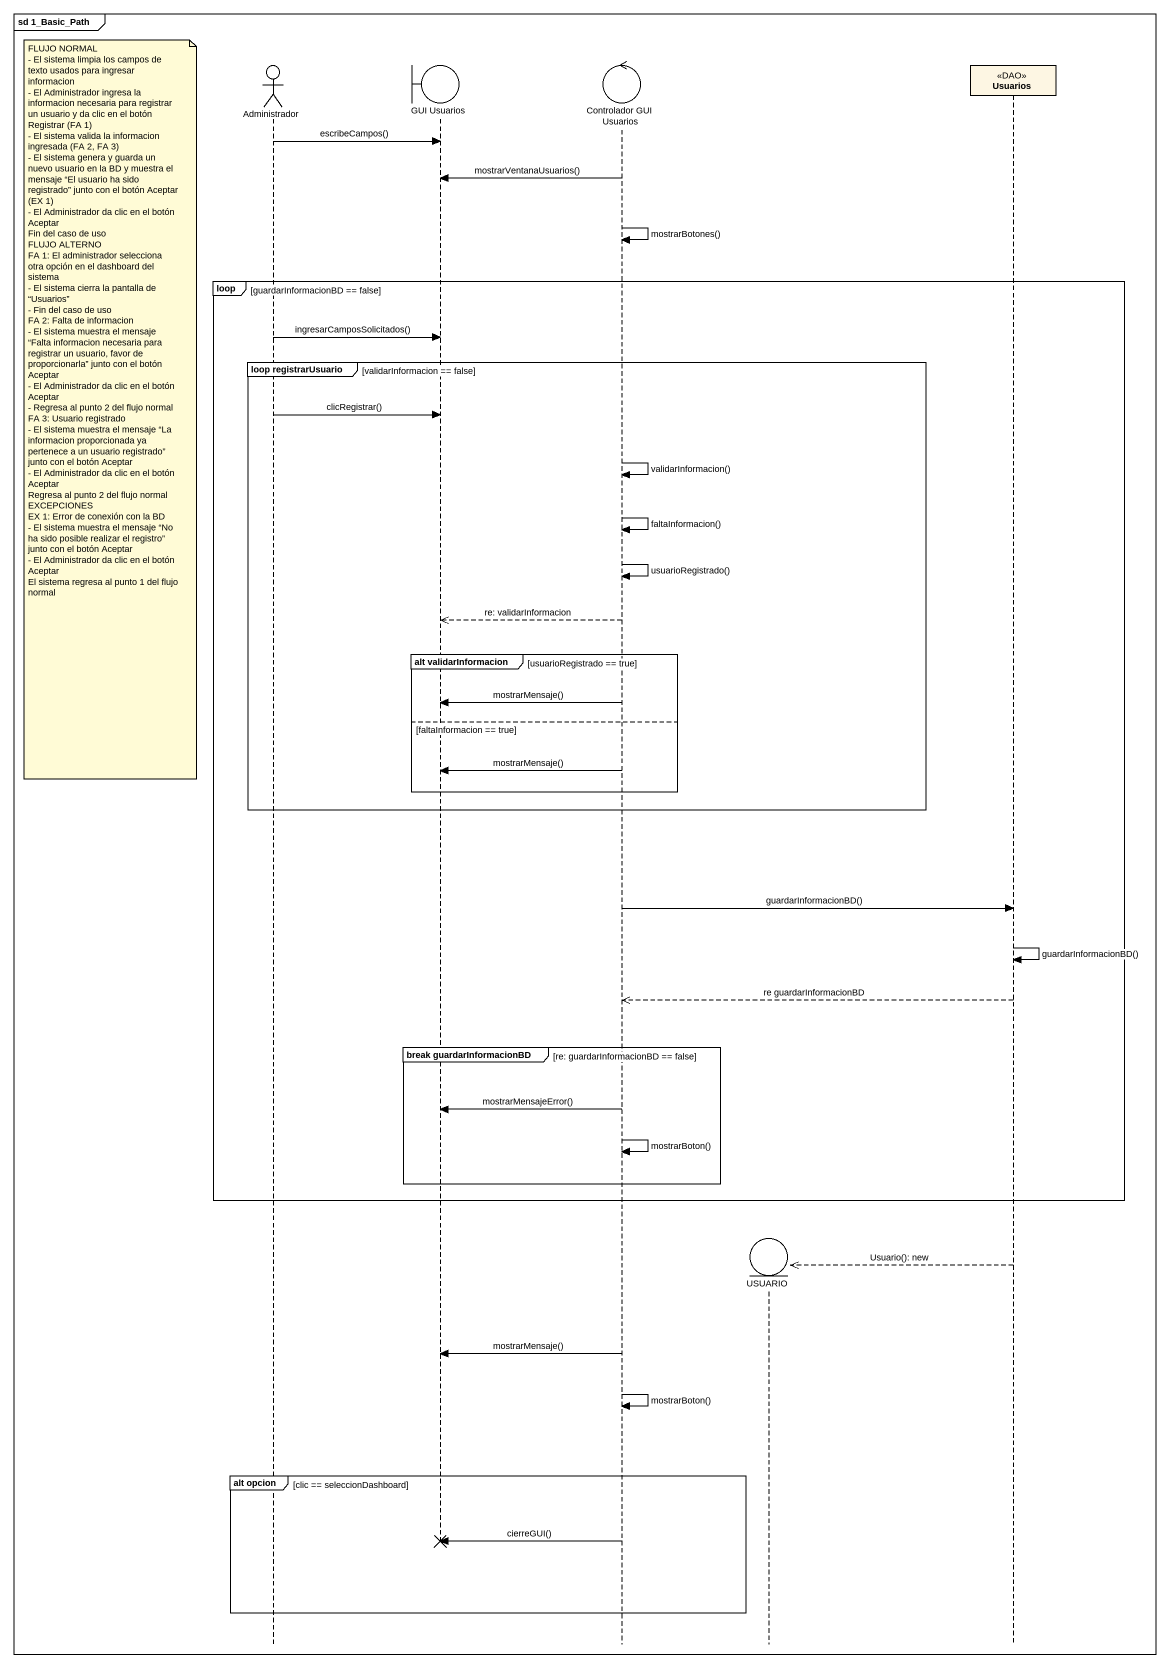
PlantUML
@startuml
mainframe sd 1_Basic_Path
hide footbox
actor Administrador
boundary "GUI Usuarios" as GUI_Usuarios
control "Controlador GUI Usuarios" as Controlador_GUI_Usuarios
entity USUARIO
participant Usuarios <<DAO>>

Administrador -> GUI_Usuarios : escribeCampos()
Controlador_GUI_Usuarios -> GUI_Usuarios : mostrarVentanaUsuarios()
Controlador_GUI_Usuarios -> Controlador_GUI_Usuarios : mostrarBotones()
loop guardarInformacionBD == false
  Administrador -> GUI_Usuarios : ingresarCamposSolicitados()
  group loop registrarUsuario [validarInformacion == false]
    note left of Administrador
      FLUJO NORMAL
      - El sistema limpia los campos de texto usados para ingresar informacion
      - El Administrador ingresa la informacion necesaria para registrar un usuario y da clic en el botón Registrar (FA 1)
      - El sistema valida la informacion ingresada (FA 2, FA 3)
      - El sistema genera y guarda un nuevo usuario en la BD y muestra el mensaje “El usuario ha sido registrado” junto con el botón Aceptar (EX 1)
      - El Administrador da clic en el botón Aceptar
      Fin del caso de uso
      FLUJO ALTERNO
      FA 1: El administrador selecciona otra opción en el dashboard del sistema
      - El sistema cierra la pantalla de “Usuarios”
      - Fin del caso de uso
      FA 2: Falta de informacion
      - El sistema muestra el mensaje “Falta informacion necesaria para registrar un usuario, favor de proporcionarla” junto con el botón Aceptar
      - El Administrador da clic en el botón Aceptar
      - Regresa al punto 2 del flujo normal
      FA 3: Usuario registrado
      - El sistema muestra el mensaje “La informacion proporcionada ya pertenece a un usuario registrado” junto con el botón Aceptar
      - El Administrador da clic en el botón Aceptar
      Regresa al punto 2 del flujo normal
      EXCEPCIONES
      EX 1: Error de conexión con la BD
      - El sistema muestra el mensaje “No ha sido posible realizar el registro” junto con el botón Aceptar
      - El Administrador da clic en el botón Aceptar
      El sistema regresa al punto 1 del flujo normal
    end note
    Administrador -> GUI_Usuarios : clicRegistrar()
    Controlador_GUI_Usuarios -> Controlador_GUI_Usuarios : validarInformacion()
    Controlador_GUI_Usuarios -> Controlador_GUI_Usuarios : faltaInformacion()
    Controlador_GUI_Usuarios -> Controlador_GUI_Usuarios : usuarioRegistrado()
    Controlador_GUI_Usuarios -->> GUI_Usuarios : re: validarInformacion
    group alt validarInformacion [usuarioRegistrado == true]
      Controlador_GUI_Usuarios -> GUI_Usuarios : mostrarMensaje()
    else faltaInformacion == true
      Controlador_GUI_Usuarios -> GUI_Usuarios : mostrarMensaje()
    end
  end
  Controlador_GUI_Usuarios -> Usuarios : guardarInformacionBD()
  Usuarios -> Usuarios : guardarInformacionBD()
  Usuarios -->> Controlador_GUI_Usuarios : re guardarInformacionBD
  group break guardarInformacionBD [re: guardarInformacionBD == false]
    Controlador_GUI_Usuarios -> GUI_Usuarios : mostrarMensajeError()
    Controlador_GUI_Usuarios -> Controlador_GUI_Usuarios : mostrarBoton()
  end
end
Usuarios -->> USUARIO ** : Usuario(): new
Controlador_GUI_Usuarios -> GUI_Usuarios : mostrarMensaje()
Controlador_GUI_Usuarios -> Controlador_GUI_Usuarios : mostrarBoton()
group alt opcion [clic == seleccionDashboard]
  Controlador_GUI_Usuarios -> GUI_Usuarios !! : cierreGUI()
end
@enduml
